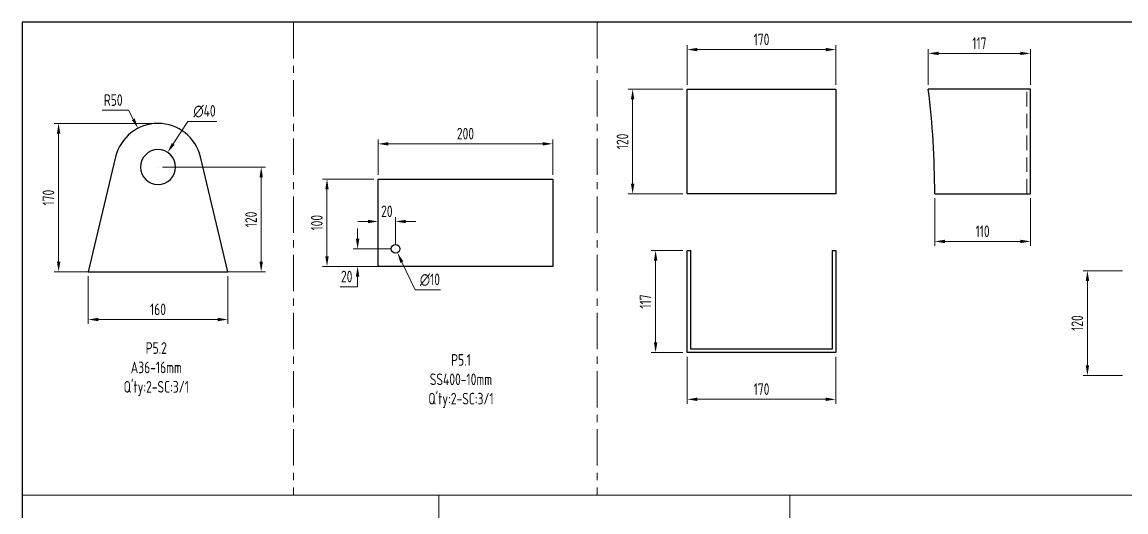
# Model space of a CAD drawing. Header units: millimetres. Extents: x -46397 to 283259, y -8690 to 23983.
# Drawn here: x 87792 to 91584, y 1061 to 2745 of the extents above; entities that cross this region are included whole.
import ezdxf

# ---------------------------------------------------------------- set-up
doc = ezdxf.new("R2010")
doc.units = ezdxf.units.MM
doc.linetypes.add('CENTER', pattern=[2, 1.25, -0.25, 0.25, -0.25])
doc.linetypes.add('HIDDEN', pattern=[0.375, 0.25, -0.125])
doc.layers.get('Defpoints').update_dxf_attribs({"lineweight": 0})
for name, color, linetype, lineweight in [('Dtext', 255, 'Continuous', 20), ('DUONGCHINH', 7, 'Continuous', 25), ('KHUAT', 4, 'HIDDEN', 5), ('PHANTOM 2', 8, 'Continuous', 0), ('ĐƯỜNG TÂM', 8, 'CENTER', 5)]:
    doc.layers.add(name, color=color, linetype=linetype, lineweight=lineweight)
doc.styles.add('Chu va so', font='arial.ttf')
doc.styles.add('GHI CHÚ 1', font='isocp_IV25.ttf', dxfattribs={"width": 0.8})
doc.styles.get("Standard").update_dxf_attribs({"font": 'isocp.shx', "width": 0.8})
doc.styles.add('TCVN', font='arial.ttf')
doc.dimstyles.new('1-30SCALE', dxfattribs={"dimtxt": 75, "dimasz": 75, "dimexe": 37.5, "dimexo": 30, "dimgap": 30, "dimtad": 1, "dimtoh": 1, "dimdec": 0, "dimdsep": 46, "dimtxsty": 'GHI CHÚ 1', "dimcen": 0.09, "dimclrd": 256, "dimclre": 256, "dimclrt": 2, "dimadec": 0, "dimazin": 0, "dimtfac": 1, "dimtdec": 0, "dimtofl": 0, "dimtmove": 0, "dimatfit": 3, "dimfxl": 1, "dimlwd": 0, "dimlwe": 0, "dimarcsym": 0})
doc.dimstyles.new('1-30SCALE$4', dxfattribs={"dimtxt": 75, "dimasz": 75, "dimexe": 37.5, "dimexo": 30, "dimgap": 30, "dimtad": 1, "dimtoh": 1, "dimdec": 0, "dimdsep": 46, "dimtxsty": 'GHI CHÚ 1', "dimcen": 0.09, "dimclrd": 256, "dimclre": 256, "dimclrt": 2, "dimadec": 0, "dimazin": 0, "dimtfac": 1, "dimtdec": 0, "dimtofl": 0, "dimtmove": 0, "dimatfit": 3, "dimfxl": 1, "dimlwd": 0, "dimlwe": 0, "dimarcsym": 0})

# ---------------------------------------------------------------- blocks, each defined once
blk = doc.blocks.new('*D290')
at = {"layer": 'Defpoints', "color": 0, "transparency": 16777216}
for p in [(88258.7, 2396.4, 1.6), (87917.1, 1886.4), (88258.6, 1886.4, 1.6)]:
    blk.add_point(p, dxfattribs=at)
at = {"layer": 'PHANTOM 2', "linetype": 'Continuous', "lineweight": 0, "transparency": 16777216}
for p, q in [((88243.7, 2396.4), (87902.1, 2396.4)), ((87917.1, 2361.4), (87917.1, 1921.4)), ((88243.6, 1886.4), (87902.1, 1886.4))]:
    blk.add_line(p, q, dxfattribs=at)
at = {"layer": 'PHANTOM 2', "transparency": 16777216}
for points in [[(87911.3, 2361.4), (87923, 2361.4), (87917.1, 2396.4)], [(87911.3, 1921.4), (87923, 1921.4), (87917.1, 1886.4)]]:
    blk.add_solid(points, dxfattribs=at)
at = {"layer": 'PHANTOM 2', "color": 2, "transparency": 16777216, "insert": (87882.1, 2141.4), "char_height": 40, "attachment_point": 5, "rotation": 90, "style": 'GHI CHÚ 1'}
blk.add_mtext('170', dxfattribs=at)
blk = doc.blocks.new('*D291')
at = {"layer": 'Defpoints', "color": 0, "transparency": 16777216}
for p in [(88018.7, 1886.4, 1.6), (88498.6, 1886.4, 1.6), (88498.6, 1722.3)]:
    blk.add_point(p, dxfattribs=at)
at = {"layer": 'PHANTOM 2', "linetype": 'Continuous', "lineweight": 0, "transparency": 16777216}
for p, q in [((88018.7, 1871.4), (88018.7, 1707.3)), ((88498.6, 1871.4), (88498.6, 1707.3)), ((88053.7, 1722.3), (88463.6, 1722.3))]:
    blk.add_line(p, q, dxfattribs=at)
at = {"layer": 'PHANTOM 2', "transparency": 16777216}
for points in [[(88053.7, 1728.1), (88053.7, 1716.4), (88018.7, 1722.3)], [(88463.6, 1728.1), (88463.6, 1716.4), (88498.6, 1722.3)]]:
    blk.add_solid(points, dxfattribs=at)
at = {"layer": 'PHANTOM 2', "color": 2, "transparency": 16777216, "insert": (88258.6, 1757.3), "char_height": 40, "attachment_point": 5, "style": 'GHI CHÚ 1'}
blk.add_mtext('160', dxfattribs=at)
blk = doc.blocks.new('*D292')
at = {"layer": 'Defpoints', "color": 0, "transparency": 16777216}
for p in [(88189.8, 2379.7, 1.6), (88258.7, 2246.4, 1.6)]:
    blk.add_point(p, dxfattribs=at)
at = {"layer": 'PHANTOM 2', "linetype": 'Continuous', "lineweight": 0, "transparency": 16777216}
for p, q in [((88066.7, 2441.9), (88157.7, 2441.9)), ((88157.7, 2441.9), (88173.8, 2410.8))]:
    blk.add_line(p, q, dxfattribs=at)
at = {"layer": 'PHANTOM 2', "lineweight": 0, "transparency": 16777216}
for p, q in [((88258.6, 2246.4), (88258.8, 2246.4)), ((88258.7, 2246.3), (88258.7, 2246.5))]:
    blk.add_line(p, q, dxfattribs=at)
at = {"layer": 'PHANTOM 2', "transparency": 16777216}
blk.add_solid([(88179, 2413.5), (88168.6, 2408.1), (88189.8, 2379.7)], dxfattribs=at)
at = {"layer": 'PHANTOM 2', "color": 2, "transparency": 16777216, "insert": (88104.7, 2476.9), "char_height": 40, "attachment_point": 5, "style": 'GHI CHÚ 1'}
blk.add_mtext('R50', dxfattribs=at)
blk = doc.blocks.new('*D299')
at = {"layer": 'Defpoints', "color": 0, "transparency": 16777216}
for p in [(88291.6, 2296.7, 1.6), (88225.9, 2196.2, 1.6)]:
    blk.add_point(p, dxfattribs=at)
at = {"layer": 'PHANTOM 2', "linetype": 'Continuous', "lineweight": 0, "transparency": 16777216}
for p, q in [((88361.3, 2403.4), (88310.7, 2325.9)), ((88460.4, 2403.4), (88361.3, 2403.4))]:
    blk.add_line(p, q, dxfattribs=at)
at = {"layer": 'PHANTOM 2', "lineweight": 0, "transparency": 16777216}
for p, q in [((88258.6, 2246.4), (88258.8, 2246.4)), ((88258.7, 2246.3), (88258.7, 2246.5))]:
    blk.add_line(p, q, dxfattribs=at)
at = {"layer": 'PHANTOM 2', "transparency": 16777216}
blk.add_solid([(88305.8, 2329.1), (88315.6, 2322.7), (88291.6, 2296.7)], dxfattribs=at)
at = {"layer": 'PHANTOM 2', "color": 2, "transparency": 16777216, "insert": (88418.4, 2438.4), "char_height": 40, "attachment_point": 5, "style": 'GHI CHÚ 1'}
blk.add_mtext('∅40', dxfattribs=at)
blk = doc.blocks.new('*D293')
at = {"layer": 'Defpoints', "color": 0, "transparency": 16777216}
for p in [(88258.7, 2246.4), (88258.6, 1886.4, 1.6), (88613.2, 1886.4)]:
    blk.add_point(p, dxfattribs=at)
at = {"layer": 'PHANTOM 2', "linetype": 'Continuous', "lineweight": 0, "transparency": 16777216}
for p, q in [((88273.7, 2246.4), (88628.2, 2246.4)), ((88613.2, 2211.4), (88613.2, 1921.4)), ((88273.6, 1886.4), (88628.2, 1886.4))]:
    blk.add_line(p, q, dxfattribs=at)
at = {"layer": 'PHANTOM 2', "transparency": 16777216}
for points in [[(88607.3, 2211.4), (88619, 2211.4), (88613.2, 2246.4)], [(88607.3, 1921.4), (88619, 1921.4), (88613.2, 1886.4)]]:
    blk.add_solid(points, dxfattribs=at)
at = {"layer": 'PHANTOM 2', "color": 2, "transparency": 16777216, "insert": (88578.2, 2066.4), "char_height": 40, "attachment_point": 5, "rotation": 90, "style": 'GHI CHÚ 1'}
blk.add_mtext('120', dxfattribs=at)
blk = doc.blocks.new('*D298')
at = {"layer": 'Defpoints', "color": 0, "transparency": 16777216}
for p in [(89614.9, 2326.3), (89014.9, 2205.1), (89614.9, 2205.1)]:
    blk.add_point(p, dxfattribs=at)
at = {"layer": 'PHANTOM 2', "linetype": 'Continuous', "lineweight": 0, "transparency": 16777216}
for p, q in [((89014.9, 2220.1), (89014.9, 2341.3)), ((89049.9, 2326.3), (89579.9, 2326.3)), ((89614.9, 2220.1), (89614.9, 2341.3))]:
    blk.add_line(p, q, dxfattribs=at)
at = {"layer": 'PHANTOM 2', "transparency": 16777216}
for points in [[(89049.9, 2332.1), (89049.9, 2320.5), (89014.9, 2326.3)], [(89579.9, 2332.1), (89579.9, 2320.5), (89614.9, 2326.3)]]:
    blk.add_solid(points, dxfattribs=at)
at = {"layer": 'PHANTOM 2', "color": 2, "transparency": 16777216, "insert": (89314.9, 2361.3), "char_height": 40, "attachment_point": 5, "style": 'GHI CHÚ 1'}
blk.add_mtext('200', dxfattribs=at)
blk = doc.blocks.new('*D297')
at = {"layer": 'Defpoints', "color": 0, "transparency": 16777216}
for p in [(88839.2, 2205.1), (89014.9, 2205.1), (89014.9, 1905.1)]:
    blk.add_point(p, dxfattribs=at)
at = {"layer": 'PHANTOM 2', "linetype": 'Continuous', "lineweight": 0, "transparency": 16777216}
for p, q in [((88999.9, 2205.1), (88824.2, 2205.1)), ((88839.2, 1940.1), (88839.2, 2170.1)), ((88999.9, 1905.1), (88824.2, 1905.1))]:
    blk.add_line(p, q, dxfattribs=at)
at = {"layer": 'PHANTOM 2', "transparency": 16777216}
for points in [[(88833.4, 2170.1), (88845, 2170.1), (88839.2, 2205.1)], [(88833.4, 1940.1), (88845, 1940.1), (88839.2, 1905.1)]]:
    blk.add_solid(points, dxfattribs=at)
at = {"layer": 'PHANTOM 2', "color": 2, "transparency": 16777216, "insert": (88804.2, 2055.1), "char_height": 40, "attachment_point": 5, "rotation": 90, "style": 'GHI CHÚ 1'}
blk.add_mtext('100', dxfattribs=at)
blk = doc.blocks.new('*D296')
at = {"layer": 'Defpoints', "color": 0, "transparency": 16777216}
for p in [(89074.9, 1965.1), (88944.4, 1905.1), (89074.9, 1905.1)]:
    blk.add_point(p, dxfattribs=at)
at = {"layer": 'PHANTOM 2', "linetype": 'Continuous', "lineweight": 0, "transparency": 16777216}
for p, q in [((88944.4, 2000.1), (88944.4, 2035.1)), ((89059.9, 1965.1), (88929.4, 1965.1)), ((89059.9, 1905.1), (88929.4, 1905.1)), ((88944.4, 1870.1), (88944.4, 1835.1)), ((88944.4, 1835.1), (88884.3, 1835.1))]:
    blk.add_line(p, q, dxfattribs=at)
at = {"layer": 'PHANTOM 2', "transparency": 16777216}
for points in [[(88938.5, 2000.1), (88950.2, 2000.1), (88944.4, 1965.1)], [(88938.5, 1870.1), (88950.2, 1870.1), (88944.4, 1905.1)]]:
    blk.add_solid(points, dxfattribs=at)
at = {"layer": 'PHANTOM 2', "color": 2, "transparency": 16777216, "insert": (88906.8, 1870.1), "char_height": 40, "attachment_point": 5, "style": 'GHI CHÚ 1'}
blk.add_mtext('20', dxfattribs=at)
blk = doc.blocks.new('*D294')
at = {"layer": 'Defpoints', "color": 0, "transparency": 16777216}
for p in [(89074.9, 2059.4), (89074.9, 1965.1), (89014.9, 1905.1)]:
    blk.add_point(p, dxfattribs=at)
at = {"layer": 'PHANTOM 2', "linetype": 'Continuous', "lineweight": 0, "transparency": 16777216}
for p, q in [((88979.9, 2059.4), (88944.9, 2059.4)), ((89014.9, 1920.1), (89014.9, 2074.4)), ((89074.9, 1980.1), (89074.9, 2074.4)), ((89109.9, 2059.4), (89144.9, 2059.4))]:
    blk.add_line(p, q, dxfattribs=at)
at = {"layer": 'PHANTOM 2', "transparency": 16777216}
for points in [[(88979.9, 2065.2), (88979.9, 2053.5), (89014.9, 2059.4)], [(89109.9, 2065.2), (89109.9, 2053.5), (89074.9, 2059.4)]]:
    blk.add_solid(points, dxfattribs=at)
at = {"layer": 'PHANTOM 2', "color": 2, "transparency": 16777216, "insert": (89044.9, 2094.4), "char_height": 40, "attachment_point": 5, "style": 'GHI CHÚ 1'}
blk.add_mtext('20', dxfattribs=at)
blk = doc.blocks.new('*D295')
at = {"layer": 'Defpoints', "color": 0, "transparency": 16777216}
for p in [(89068.4, 1978.7), (89081.3, 1951.6)]:
    blk.add_point(p, dxfattribs=at)
at = {"layer": 'PHANTOM 2', "lineweight": 0, "transparency": 16777216}
for p, q in [((89074.8, 1965.1), (89075, 1965.1)), ((89074.9, 1965), (89074.9, 1965.2))]:
    blk.add_line(p, q, dxfattribs=at)
at = {"layer": 'PHANTOM 2', "linetype": 'Continuous', "lineweight": 0, "transparency": 16777216}
for p, q in [((89141.9, 1824), (89096.3, 1920)), ((89228.9, 1824), (89141.9, 1824))]:
    blk.add_line(p, q, dxfattribs=at)
at = {"layer": 'PHANTOM 2', "transparency": 16777216}
blk.add_solid([(89101.6, 1922.5), (89091.1, 1917.5), (89081.3, 1951.6)], dxfattribs=at)
at = {"layer": 'PHANTOM 2', "color": 2, "transparency": 16777216, "insert": (89192.9, 1859), "char_height": 40, "attachment_point": 5, "style": 'GHI CHÚ 1'}
blk.add_mtext('∅10', dxfattribs=at)
blk = doc.blocks.new('*D310')
at = {"layer": 'Defpoints', "color": 0, "transparency": 16777216}
for p in [(90587.1, 2650.3), (90077.1, 2514.6, 1.6), (90587.1, 2514.6, 1.6)]:
    blk.add_point(p, dxfattribs=at)
at = {"layer": 'PHANTOM 2', "linetype": 'Continuous', "lineweight": 0, "transparency": 16777216}
for p, q in [((90077.1, 2529.6), (90077.1, 2665.3)), ((90587.1, 2529.6), (90587.1, 2665.3)), ((90112.1, 2650.3), (90552.1, 2650.3))]:
    blk.add_line(p, q, dxfattribs=at)
at = {"layer": 'PHANTOM 2', "transparency": 16777216}
for points in [[(90112.1, 2656.2), (90112.1, 2644.5), (90077.1, 2650.3)], [(90552.1, 2656.2), (90552.1, 2644.5), (90587.1, 2650.3)]]:
    blk.add_solid(points, dxfattribs=at)
at = {"layer": 'PHANTOM 2', "color": 2, "transparency": 16777216, "insert": (90332.1, 2685.3), "char_height": 40, "attachment_point": 5, "style": 'GHI CHÚ 1'}
blk.add_mtext('170', dxfattribs=at)
blk = doc.blocks.new('*D309')
at = {"layer": 'Defpoints', "color": 0, "transparency": 16777216}
for p in [(89889.3, 2514.6), (90077.1, 2514.6, 1.6), (90077.1, 2154.6, 1.6)]:
    blk.add_point(p, dxfattribs=at)
at = {"layer": 'PHANTOM 2', "linetype": 'Continuous', "lineweight": 0, "transparency": 16777216}
for p, q in [((90062.1, 2514.6), (89874.3, 2514.6)), ((89889.3, 2189.6), (89889.3, 2479.6)), ((90062.1, 2154.6), (89874.3, 2154.6))]:
    blk.add_line(p, q, dxfattribs=at)
at = {"layer": 'PHANTOM 2', "transparency": 16777216}
for points in [[(89883.5, 2479.6), (89895.1, 2479.6), (89889.3, 2514.6)], [(89883.5, 2189.6), (89895.1, 2189.6), (89889.3, 2154.6)]]:
    blk.add_solid(points, dxfattribs=at)
at = {"layer": 'PHANTOM 2', "color": 2, "transparency": 16777216, "insert": (89854.3, 2334.6), "char_height": 40, "attachment_point": 5, "rotation": 90, "style": 'GHI CHÚ 1'}
blk.add_mtext('120', dxfattribs=at)
blk = doc.blocks.new('*D308')
at = {"layer": 'Defpoints', "color": 0, "transparency": 16777216}
for p in [(90905.2, 2637.2), (90905.2, 2514.6, 1.6), (91256.2, 2514.6, 1.6)]:
    blk.add_point(p, dxfattribs=at)
at = {"layer": 'PHANTOM 2', "linetype": 'Continuous', "lineweight": 0, "transparency": 16777216}
for p, q in [((90905.2, 2529.6), (90905.2, 2652.2)), ((91221.2, 2637.2), (90940.2, 2637.2)), ((91256.2, 2529.6), (91256.2, 2652.2))]:
    blk.add_line(p, q, dxfattribs=at)
at = {"layer": 'PHANTOM 2', "transparency": 16777216}
for points in [[(90940.2, 2643), (90940.2, 2631.3), (90905.2, 2637.2)], [(91221.2, 2643), (91221.2, 2631.3), (91256.2, 2637.2)]]:
    blk.add_solid(points, dxfattribs=at)
at = {"layer": 'PHANTOM 2', "color": 2, "transparency": 16777216, "insert": (91080.7, 2672.2), "char_height": 40, "attachment_point": 5, "style": 'GHI CHÚ 1'}
blk.add_mtext('117', dxfattribs=at)
blk = doc.blocks.new('*D303')
at = {"layer": 'Defpoints', "color": 0, "transparency": 16777216}
for p in [(91451.8, 1890.2), (91587.8, 1890.2), (91587.8, 1530.2)]:
    blk.add_point(p, dxfattribs=at)
at = {"layer": 'PHANTOM 2', "linetype": 'Continuous', "lineweight": 0, "transparency": 16777216}
for p, q in [((91572.8, 1890.2), (91436.8, 1890.2)), ((91451.8, 1565.2), (91451.8, 1855.2)), ((91572.8, 1530.2), (91436.8, 1530.2))]:
    blk.add_line(p, q, dxfattribs=at)
at = {"layer": 'PHANTOM 2', "transparency": 16777216}
for points in [[(91446, 1855.2), (91457.7, 1855.2), (91451.8, 1890.2)], [(91446, 1565.2), (91457.7, 1565.2), (91451.8, 1530.2)]]:
    blk.add_solid(points, dxfattribs=at)
at = {"layer": 'PHANTOM 2', "color": 2, "transparency": 16777216, "insert": (91416.8, 1710.2), "char_height": 40, "attachment_point": 5, "rotation": 90, "style": 'GHI CHÚ 1'}
blk.add_mtext('120', dxfattribs=at)
blk = doc.blocks.new('*D301')
at = {"layer": 'Defpoints', "color": 0, "transparency": 16777216}
for p in [(89968.2, 1959.9), (90077.1, 1959.9, 1.6), (90077.1, 1608.9, 1.6)]:
    blk.add_point(p, dxfattribs=at)
at = {"layer": 'PHANTOM 2', "linetype": 'Continuous', "lineweight": 0, "transparency": 16777216}
for p, q in [((90062.1, 1959.9), (89953.2, 1959.9)), ((89968.2, 1643.9), (89968.2, 1924.9)), ((90062.1, 1608.9), (89953.2, 1608.9))]:
    blk.add_line(p, q, dxfattribs=at)
at = {"layer": 'PHANTOM 2', "transparency": 16777216}
for points in [[(89962.4, 1924.9), (89974.1, 1924.9), (89968.2, 1959.9)], [(89962.4, 1643.9), (89974.1, 1643.9), (89968.2, 1608.9)]]:
    blk.add_solid(points, dxfattribs=at)
at = {"layer": 'PHANTOM 2', "color": 2, "transparency": 16777216, "insert": (89933.2, 1784.4), "char_height": 40, "attachment_point": 5, "rotation": 90, "style": 'GHI CHÚ 1'}
blk.add_mtext('117', dxfattribs=at)
blk = doc.blocks.new('*D302')
at = {"layer": 'Defpoints', "color": 0, "transparency": 16777216}
for p in [(90077.1, 1608.9, 1.6), (90587.1, 1608.9, 1.6), (90587.1, 1448)]:
    blk.add_point(p, dxfattribs=at)
at = {"layer": 'PHANTOM 2', "linetype": 'Continuous', "lineweight": 0, "transparency": 16777216}
for p, q in [((90077.1, 1593.9), (90077.1, 1433)), ((90587.1, 1593.9), (90587.1, 1433)), ((90112.1, 1448), (90552.1, 1448))]:
    blk.add_line(p, q, dxfattribs=at)
at = {"layer": 'PHANTOM 2', "transparency": 16777216}
for points in [[(90112.1, 1453.9), (90112.1, 1442.2), (90077.1, 1448)], [(90552.1, 1453.9), (90552.1, 1442.2), (90587.1, 1448)]]:
    blk.add_solid(points, dxfattribs=at)
at = {"layer": 'PHANTOM 2', "color": 2, "transparency": 16777216, "insert": (90332.1, 1483), "char_height": 40, "attachment_point": 5, "style": 'GHI CHÚ 1'}
blk.add_mtext('170', dxfattribs=at)
blk = doc.blocks.new('*D311')
at = {"layer": 'Defpoints', "color": 0, "transparency": 16777216}
for p in [(90927.1, 2154.6, 0.8), (91256.2, 2154.6, 1.6), (91256.2, 1990.8)]:
    blk.add_point(p, dxfattribs=at)
at = {"layer": 'PHANTOM 2', "linetype": 'Continuous', "lineweight": 0, "transparency": 16777216}
for p, q in [((90927.1, 2139.6), (90927.1, 1975.8)), ((91256.2, 2139.6), (91256.2, 1975.8)), ((90962.1, 1990.8), (91221.2, 1990.8))]:
    blk.add_line(p, q, dxfattribs=at)
at = {"layer": 'PHANTOM 2', "transparency": 16777216}
for points in [[(90962.1, 1996.7), (90962.1, 1985), (90927.1, 1990.8)], [(91221.2, 1996.7), (91221.2, 1985), (91256.2, 1990.8)]]:
    blk.add_solid(points, dxfattribs=at)
at = {"layer": 'PHANTOM 2', "color": 2, "transparency": 16777216, "insert": (91091.6, 2025.8), "char_height": 40, "attachment_point": 5, "style": 'GHI CHÚ 1'}
blk.add_mtext('110', dxfattribs=at)
blk = doc.blocks.new('*U1819')
at = {"lineweight": 25}
for points in [[(0, 0), (7496.9, 0), (7496.9, 4910.9), (0, 4910.9)], [(0, 0), (5668.4, 0), (5668.4, 4910.9), (0, 4910.9)]]:
    blk.add_lwpolyline(points, close=True, dxfattribs=at)
at = {"layer": 'Dtext', "ltscale": 0.1}
for tag, p, height, style in [('FOR_APPROVAL3', (6043.3, 1842.2, -0.3), 39.2, 'TCVN'), ('REV_3', (5716.7, 1844.5), 32.7, 'TCVN'), ('REV_2', (5716.7, 1722.6), 32.7, 'TCVN'), ('FOR_APPROVAL2', (6043.3, 1720.3, -0.3), 39.2, 'TCVN'), ('REV_1', (5716.7, 1600.7), 32.7, 'TCVN'), ('FOR_APPROVAL1', (6043.3, 1598.4, -0.3), 39.2, 'TCVN'), ('REV_0', (5716.7, 1478.8), 32.7, 'TCVN'), ('NGUOI_VE', (6391.2, 1477.1, -0.3), 39.2, 'TCVN'), ('NGUOI_KIEM_2', (6737.4, 1477.1, -0.3), 39.2, 'TCVN'), ('NGUOI_DUYET', (7155.7, 1477.1, -0.3), 39.2, 'TCVN'), ('1.1_A4', (7176.7, 74.4, -0.3), 39.2, 'Chu va so'), ('A4_A4', (7307, 74.4, -0.3), 39.2, 'Chu va so'), ('REV.', (7414.4, 74.4, -0.3), 39.2, 'Chu va so')]:
    blk.add_attdef(tag, p, '', height=height, dxfattribs=dict(at, style=style))
for tag, p, height, style, width in [('NGAY_REV03', (5799.5, 1842.2, -0.3), 34, 'TCVN', 0.95), ('NGAY_REV02', (5799.5, 1720.3, -0.3), 34, 'TCVN', 0.95), ('NGAY_REV01', (5799.5, 1598.4, -0.3), 34, 'TCVN', 0.95), ('NGAY_REV0', (5799.5, 1476.5, -0.3), 34, 'TCVN', 0.95), ('DWD.NO', (5796.4, 31.8, -0.3), 52.2, 'Chu va so', 0.85)]:
    blk.add_attdef(tag, p, '', height=height, dxfattribs=dict(at, style=style, width=width))
at = {"layer": 'Dtext', "lineweight": 25, "ltscale": 0.1, "style": 'Chu va so'}
for tag, p, height in [('PROJECT_CODE', (6174, 613.9), 78.4), ('TITLE1', (5834.6, 468.1, -0.3), 52.2), ('TITLE2', (5834.6, 345.3, -0.3), 52.2), ('TITLE3', (5834.6, 223.4, -0.3), 52.2)]:
    blk.add_attdef(tag, p, '', height=height, dxfattribs=at)

msp = doc.modelspace()

# ---------------------------------------------------------------- linework, layer by layer
msp.add_arc((87957.09, 2154.64), 2970, 0, 6.96206)
at = {"layer": 'DUONGCHINH', "extrusion": (0, 1, 0)}
for p, q in [((91256.19, 2514.64, 1.57), (90905.19, 2514.64, 1.57)), ((91256.19, 2154.64, 1.57), (91256.19, 2514.64, 1.57)), ((90927.09, 2154.64, 0.8), (91256.19, 2154.64, 1.57))]:
    msp.add_line(p, q, dxfattribs=at)
at = {"layer": 'DUONGCHINH'}
for p, q in [((90077.12, 1959.87, 1.57), (90089.12, 1959.87, 1.57)), ((90575.12, 1959.87, 1.57), (90587.12, 1959.87, 1.57))]:
    msp.add_line(p, q, dxfattribs=at)
at = {"layer": 'DUONGCHINH', "elevation": 1.57}
msp.add_lwpolyline([(90077.12, 2514.64), (90587.12, 2514.64), (90587.12, 2154.64), (90077.12, 2154.64)], close=True, dxfattribs=at)
msp.add_lwpolyline([(88112.8, 2281.23), (88018.67, 1886.44), (88498.56, 1886.44), (88404.64, 2281.16, 0.7897859)], format="xyb", close=True, dxfattribs=at)
at = {"layer": 'DUONGCHINH'}
msp.add_lwpolyline([(89014.87, 2205.13), (89614.87, 2205.13), (89614.87, 1905.13), (89014.87, 1905.13)], close=True, dxfattribs=at)
at = {"layer": 'DUONGCHINH', "elevation": 1.57}
for points in [[(90587.12, 1959.87), (90587.12, 1608.87), (90077.12, 1608.87), (90077.12, 1959.87)], [(90575.12, 1959.87), (90575.12, 1620.87), (90089.12, 1620.87), (90089.12, 1959.87)]]:
    msp.add_lwpolyline(points, dxfattribs=at)
at = {"layer": 'DUONGCHINH', "extrusion": (1.22465e-16, 0, -1)}
msp.add_circle((-88258.71, 2246.44, -1.57), 60, dxfattribs=at)
at = {"layer": 'DUONGCHINH'}
msp.add_circle((89074.87, 1965.13), 15, dxfattribs=at)
at = {"layer": 'KHUAT', "ltscale": 200, "extrusion": (0, 1, 0)}
msp.add_line((91244.19, 2154.64, 1.57), (91244.19, 2514.64, 1.57), dxfattribs=at)
at = {"layer": 'ĐƯỜNG TÂM', "ltscale": 100}
for p, q in [((88724.43, 2744.94), (88724.43, 1118.96)), ((89767.12, 2744.94), (89767.12, 1118.96)), ((89223.25, 1118.96), (89223.25, -82.94)), ((90429.54, 1118.96), (90429.54, -82.94))]:
    msp.add_line(p, q, dxfattribs=at)
for points in [[(87791.59, 2744.94), (92941.11, 2744.94), (92941.11, 1118.96), (87791.59, 1118.96)], [(87791.59, 1118.96), (92941.11, 1118.96), (92941.11, -82.94), (87791.59, -82.94)]]:
    msp.add_lwpolyline(points, close=True, dxfattribs=at)

# ---------------------------------------------------------------- texts
at = {"color": 3, "char_height": 40, "attachment_point": 1}
for s, insert in [("\\A1;\\pxqc;P5.2\\PA36-16mm\\PQ'ty:2-SC:3/1", (87944.87, 1644.35)), ("\\A1;\\pxqc;P5.1\\PSS400-10mm\\PQ'ty:2-SC:3/1", (88991.74, 1603.59))]:
    msp.add_mtext_dynamic_manual_height_columns(s, width=615.5835, gutter_width=37.5, heights=[295.54], dxfattribs=dict(at, insert=insert))

# ---------------------------------------------------------------- dimensions: what is measured, and where the dimension line sits
at = {"layer": 'PHANTOM 2'}
for base, p1, p2, picture, middle in [((90587.12, 2650.34), (90077.12, 2514.64, 1.57), (90587.12, 2514.64, 1.57), '*D310', (90332.12, 2685.34)), ((90905.19, 2637.17), (91256.19, 2514.64, 1.57), (90905.19, 2514.64, 1.57), '*D308', (91080.69, 2672.17)), ((89614.87, 2326.3), (89014.87, 2205.13), (89614.87, 2205.13), '*D298', (89314.87, 2361.31)), ((91256.19, 1990.82), (90927.09, 2154.64, 0.8), (91256.19, 2154.64, 1.57), '*D311', (91091.64, 2025.82)), ((88498.56, 1722.28), (88018.67, 1886.44, 1.57), (88498.56, 1886.44, 1.57), '*D291', (88258.62, 1757.28)), ((90587.12, 1448.04), (90077.12, 1608.87, 1.57), (90587.12, 1608.87, 1.57), '*D302', (90332.12, 1483.04))]:
    dim = msp.add_linear_dim(base=base, p1=p1, p2=p2, dimstyle='1-30SCALE', override={"dimtxt": 40, "dimasz": 35, "dimexe": 15, "dimexo": 15, "dimgap": 15, "dimlfac": 0.333333}, dxfattribs=at)
    dim.commit()
    dim.dimension.update_dxf_attribs({"geometry": picture, "text_midpoint": middle})
dim = msp.add_radius_dim(center=(88258.71, 2246.44, 1.57), mpoint=(88189.85, 2379.69, 1.57), dimstyle='1-30SCALE$4', override={"dimtxt": 40, "dimasz": 35, "dimexe": 15, "dimexo": 15, "dimgap": 15, "dimlfac": 0.333333}, dxfattribs=at)
dim.commit()
dim.dimension.update_dxf_attribs({"geometry": '*D292', "text_midpoint": (88104.69, 2476.88)})
for base, p1, p2, picture, middle in [((89889.29, 2514.64), (90077.12, 2154.64, 1.57), (90077.12, 2514.64, 1.57), '*D309', (89854.29, 2334.64)), ((87917.15, 1886.44), (88258.75, 2396.44, 1.57), (88258.62, 1886.44, 1.57), '*D290', (87882.15, 2141.44)), ((88613.18, 1886.44), (88258.71, 2246.44), (88258.62, 1886.44, 1.57), '*D293', (88578.18, 2066.44)), ((88839.21, 2205.13), (89014.87, 1905.13), (89014.87, 2205.13), '*D297', (88804.21, 2055.13)), ((89968.24, 1959.87), (90077.12, 1608.87, 1.57), (90077.12, 1959.87, 1.57), '*D301', (89933.24, 1784.37)), ((91451.83, 1890.17), (91587.8, 1530.17), (91587.8, 1890.17), '*D303', (91416.83, 1710.17))]:
    dim = msp.add_linear_dim(base=base, p1=p1, p2=p2, angle=90, dimstyle='1-30SCALE', override={"dimtxt": 40, "dimasz": 35, "dimexe": 15, "dimexo": 15, "dimgap": 15, "dimlfac": 0.333333}, dxfattribs=at)
    dim.commit()
    dim.dimension.update_dxf_attribs({"geometry": picture, "text_midpoint": middle})
for p1, p2, picture, middle in [((88225.87, 2196.22, 1.57), (88291.55, 2296.65, 1.57), '*D299', (88418.37, 2403.36)), ((89068.43, 1978.68), (89081.3, 1951.58), '*D295', (89192.93, 1823.99))]:
    dim = msp.add_diameter_dim_2p(p1=p1, p2=p2, dimstyle='1-30SCALE', override={"dimtxt": 40, "dimasz": 35, "dimexe": 15, "dimexo": 15, "dimgap": 15, "dimlfac": 0.333333}, dxfattribs=at)
    dim.commit()
    dim.dimension.update_dxf_attribs({"geometry": picture, "text_midpoint": middle, "dimtype": 163})
dim = msp.add_linear_dim(base=(89074.87, 2059.37), p1=(89014.87, 1905.13), p2=(89074.87, 1965.13), dimstyle='1-30SCALE', override={"dimtxt": 40, "dimasz": 35, "dimexe": 15, "dimexo": 15, "dimgap": 15, "dimlfac": 0.333333}, dxfattribs=at)
dim.commit()
dim.dimension.update_dxf_attribs({"geometry": '*D294', "text_midpoint": (89044.87, 2059.37), "dimtype": 160})
dim = msp.add_linear_dim(base=(88944.36, 1905.13), p1=(89074.87, 1965.13), p2=(89074.87, 1905.13), angle=90, dimstyle='1-30SCALE', override={"dimtxt": 40, "dimasz": 35, "dimexe": 15, "dimexo": 15, "dimgap": 15, "dimlfac": 0.333333}, dxfattribs=at)
dim.commit()
dim.dimension.update_dxf_attribs({"geometry": '*D296', "text_midpoint": (88906.84, 1835.13), "dimtype": 160})

# ---------------------------------------------------------------- next in the draw order: block references
at = {"xscale": 0.9084576280678549, "yscale": 0.9084576280678549, "zscale": 0.9084576280678549}
msp.add_blockref('*U1819', (87791.59, -1716.39), dxfattribs=at)

doc.saveas('drawing.dxf')
